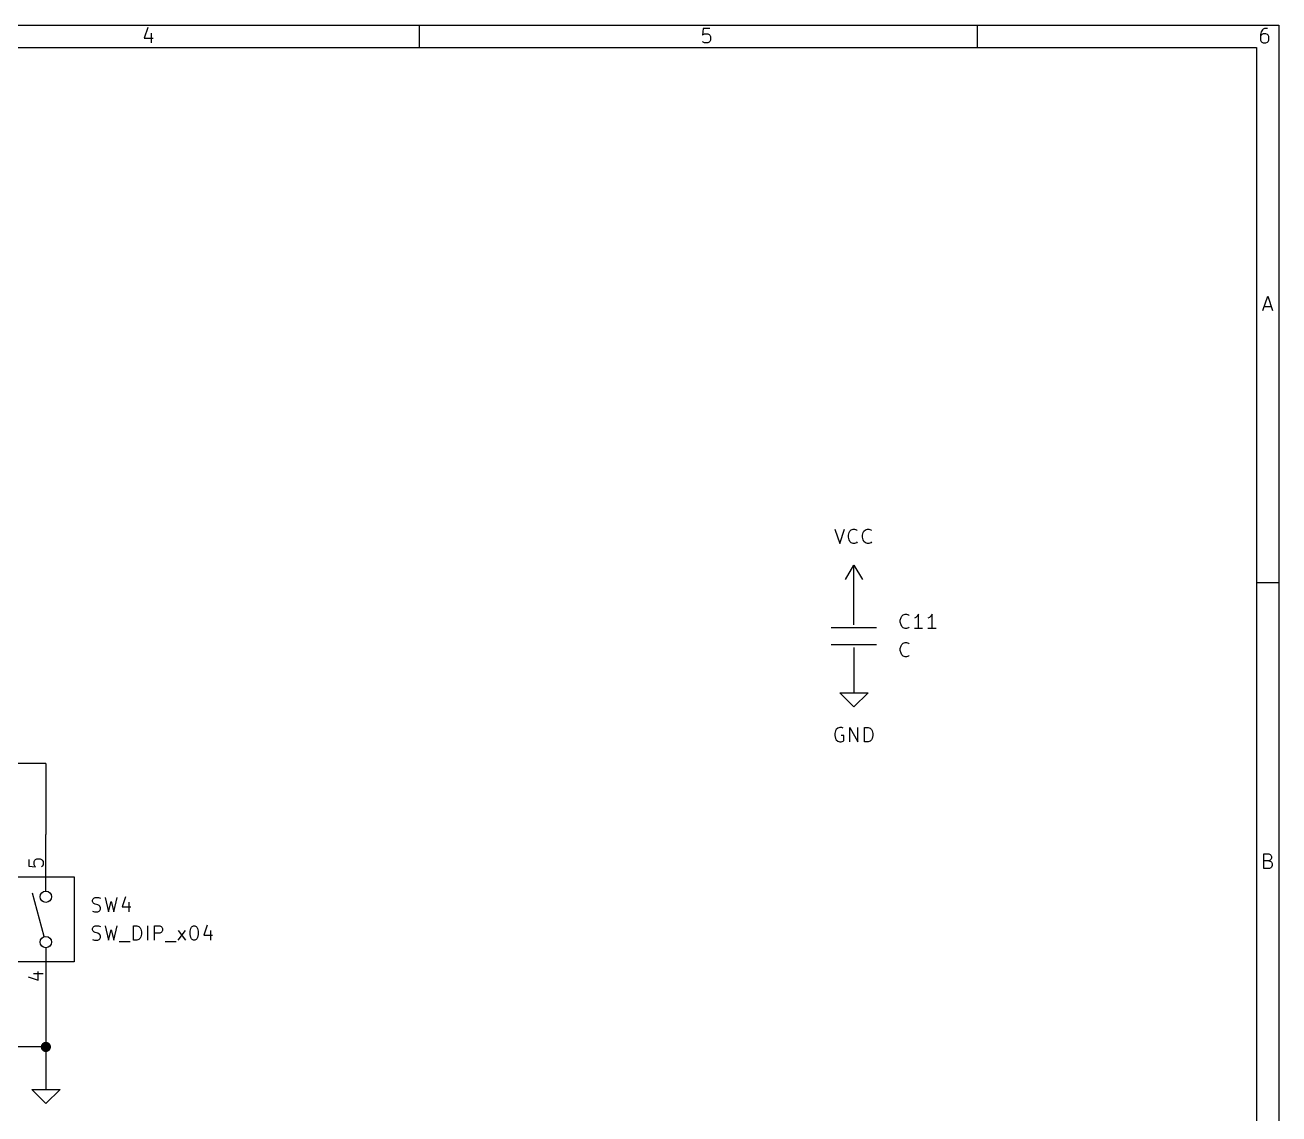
# Model space of a CAD drawing. Extents: x 0.4 to 11.3, y -7.9 to -0.4.
# Drawn here: x 6.877 to 11.299, y -4.236 to -0.394 of the extents above; entities that cross this region are included whole.
import ezdxf

# ---------------------------------------------------------------- set-up
doc = ezdxf.new("R2010")
doc.units = 0
doc.header["$MEASUREMENT"] = 0
for name, color, linetype in [('CYAN2', 4, 'CONTINUOUS'), ('GREEN3', 91, 'CONTINUOUS'), ('LYELLOW', 51, 'CONTINUOUS'), ('RED2', 1, 'CONTINUOUS'), ('RED3', 11, 'CONTINUOUS')]:
    doc.layers.add(name, color=color, linetype=linetype)

msp = doc.modelspace()

# ---------------------------------------------------------------- linework, layer by layer
at = {"layer": 'CYAN2', "linetype": 'CONTINUOUS'}
for p, q in [((9.7333, -2.1728), (9.75, -2.2228)), ((9.7333, -2.1728), (9.75, -2.2228)), ((9.75, -2.2228), (9.7667, -2.1728)), ((9.75, -2.2228), (9.7667, -2.1728)), ((9.781, -2.1942), (9.7833, -2.1847)), ((9.781, -2.1942), (9.7833, -2.1847)), ((9.781, -2.2014), (9.781, -2.1942)), ((9.781, -2.2014), (9.781, -2.1942)), ((9.7833, -2.2109), (9.781, -2.2014)), ((9.7833, -2.2109), (9.781, -2.2014)), ((9.7833, -2.1847), (9.7857, -2.1799)), ((9.7833, -2.1847), (9.7857, -2.1799)), ((9.7857, -2.2157), (9.7833, -2.2109)), ((9.7857, -2.2157), (9.7833, -2.2109)), ((9.7857, -2.1799), (9.7905, -2.1752)), ((9.7857, -2.1799), (9.7905, -2.1752)), ((9.7905, -2.1752), (9.7976, -2.1728)), ((9.7905, -2.1752), (9.7976, -2.1728)), ((9.7976, -2.1728), (9.8024, -2.1728)), ((9.7976, -2.1728), (9.8024, -2.1728)), ((9.8024, -2.1728), (9.8095, -2.1752)), ((9.8024, -2.1728), (9.8095, -2.1752)), ((9.8095, -2.1752), (9.8119, -2.1776)), ((9.8095, -2.1752), (9.8119, -2.1776)), ((9.831, -2.1942), (9.8333, -2.1847)), ((9.831, -2.1942), (9.8333, -2.1847)), ((9.831, -2.2014), (9.831, -2.1942)), ((9.831, -2.2014), (9.831, -2.1942)), ((9.8333, -2.2109), (9.831, -2.2014)), ((9.8333, -2.2109), (9.831, -2.2014)), ((9.8333, -2.1847), (9.8357, -2.1799)), ((9.8333, -2.1847), (9.8357, -2.1799)), ((9.8357, -2.2157), (9.8333, -2.2109)), ((9.8357, -2.2157), (9.8333, -2.2109)), ((9.8357, -2.1799), (9.8405, -2.1752)), ((9.8357, -2.1799), (9.8405, -2.1752)), ((9.8405, -2.1752), (9.8476, -2.1728)), ((9.8405, -2.1752), (9.8476, -2.1728)), ((9.8476, -2.1728), (9.8524, -2.1728)), ((9.8476, -2.1728), (9.8524, -2.1728)), ((9.8524, -2.1728), (9.8595, -2.1752)), ((9.8524, -2.1728), (9.8595, -2.1752)), ((9.8595, -2.1752), (9.8619, -2.1776)), ((9.8595, -2.1752), (9.8619, -2.1776)), ((9.7905, -2.2204), (9.7857, -2.2157)), ((9.7905, -2.2204), (9.7857, -2.2157)), ((9.7976, -2.2228), (9.7905, -2.2204)), ((9.7976, -2.2228), (9.7905, -2.2204)), ((9.8024, -2.2228), (9.7976, -2.2228)), ((9.8024, -2.2228), (9.7976, -2.2228)), ((9.8095, -2.2204), (9.8024, -2.2228)), ((9.8095, -2.2204), (9.8024, -2.2228)), ((9.8119, -2.218), (9.8095, -2.2204)), ((9.8119, -2.218), (9.8095, -2.2204)), ((9.8405, -2.2204), (9.8357, -2.2157)), ((9.8405, -2.2204), (9.8357, -2.2157)), ((9.8476, -2.2228), (9.8405, -2.2204)), ((9.8476, -2.2228), (9.8405, -2.2204)), ((9.8524, -2.2228), (9.8476, -2.2228)), ((9.8524, -2.2228), (9.8476, -2.2228)), ((9.8595, -2.2204), (9.8524, -2.2228)), ((9.8595, -2.2204), (9.8524, -2.2228)), ((9.8619, -2.218), (9.8595, -2.2204)), ((9.8619, -2.218), (9.8595, -2.2204)), ((9.9687, -2.4799), (9.9734, -2.4752)), ((9.9687, -2.4799), (9.9734, -2.4752)), ((9.9734, -2.4752), (9.9806, -2.4728)), ((9.9734, -2.4752), (9.9806, -2.4728)), ((9.9806, -2.4728), (9.9853, -2.4728)), ((9.9806, -2.4728), (9.9853, -2.4728)), ((9.9853, -2.4728), (9.9925, -2.4752)), ((9.9853, -2.4728), (9.9925, -2.4752)), ((9.9925, -2.4752), (9.9949, -2.4776)), ((9.9925, -2.4752), (9.9949, -2.4776)), ((10.0282, -2.4728), (10.0234, -2.4799)), ((10.0282, -2.4728), (10.0234, -2.4799)), ((10.0282, -2.5228), (10.0282, -2.4728)), ((10.0282, -2.5228), (10.0282, -2.4728)), ((10.0758, -2.4728), (10.071, -2.4799)), ((10.0758, -2.4728), (10.071, -2.4799)), ((10.0758, -2.5228), (10.0758, -2.4728)), ((10.0758, -2.5228), (10.0758, -2.4728)), ((9.9639, -2.4942), (9.9663, -2.4847)), ((9.9639, -2.4942), (9.9663, -2.4847)), ((9.9639, -2.5014), (9.9639, -2.4942)), ((9.9639, -2.5014), (9.9639, -2.4942)), ((9.9663, -2.5109), (9.9639, -2.5014)), ((9.9663, -2.5109), (9.9639, -2.5014)), ((9.9663, -2.4847), (9.9687, -2.4799)), ((9.9663, -2.4847), (9.9687, -2.4799)), ((9.9687, -2.5157), (9.9663, -2.5109)), ((9.9687, -2.5157), (9.9663, -2.5109)), ((9.9734, -2.5204), (9.9687, -2.5157)), ((9.9734, -2.5204), (9.9687, -2.5157)), ((9.9806, -2.5228), (9.9734, -2.5204)), ((9.9806, -2.5228), (9.9734, -2.5204)), ((9.9925, -2.5204), (9.9853, -2.5228)), ((9.9925, -2.5204), (9.9853, -2.5228)), ((9.9949, -2.518), (9.9925, -2.5204)), ((9.9949, -2.518), (9.9925, -2.5204)), ((10.0187, -2.4847), (10.0139, -2.4871)), ((10.0187, -2.4847), (10.0139, -2.4871)), ((10.0234, -2.4799), (10.0187, -2.4847)), ((10.0234, -2.4799), (10.0187, -2.4847)), ((10.0663, -2.4847), (10.0615, -2.4871)), ((10.0663, -2.4847), (10.0615, -2.4871)), ((10.071, -2.4799), (10.0663, -2.4847)), ((10.071, -2.4799), (10.0663, -2.4847)), ((9.9853, -2.5228), (9.9806, -2.5228)), ((9.9853, -2.5228), (9.9806, -2.5228)), ((10.0425, -2.5228), (10.0139, -2.5228)), ((10.0425, -2.5228), (10.0139, -2.5228)), ((10.0901, -2.5228), (10.0615, -2.5228)), ((10.0901, -2.5228), (10.0615, -2.5228)), ((9.9639, -2.5942), (9.9663, -2.5847)), ((9.9639, -2.5942), (9.9663, -2.5847)), ((9.9639, -2.6014), (9.9639, -2.5942)), ((9.9639, -2.6014), (9.9639, -2.5942)), ((9.9663, -2.6109), (9.9639, -2.6014)), ((9.9663, -2.6109), (9.9639, -2.6014)), ((9.9663, -2.5847), (9.9687, -2.5799)), ((9.9663, -2.5847), (9.9687, -2.5799)), ((9.9687, -2.5799), (9.9734, -2.5752)), ((9.9687, -2.5799), (9.9734, -2.5752)), ((9.9734, -2.5752), (9.9806, -2.5728)), ((9.9734, -2.5752), (9.9806, -2.5728)), ((9.9806, -2.5728), (9.9853, -2.5728)), ((9.9806, -2.5728), (9.9853, -2.5728)), ((9.9853, -2.5728), (9.9925, -2.5752)), ((9.9853, -2.5728), (9.9925, -2.5752)), ((9.9925, -2.5752), (9.9949, -2.5776)), ((9.9925, -2.5752), (9.9949, -2.5776)), ((9.9687, -2.6157), (9.9663, -2.6109)), ((9.9687, -2.6157), (9.9663, -2.6109)), ((9.9734, -2.6204), (9.9687, -2.6157)), ((9.9734, -2.6204), (9.9687, -2.6157)), ((9.9806, -2.6228), (9.9734, -2.6204)), ((9.9806, -2.6228), (9.9734, -2.6204)), ((9.9853, -2.6228), (9.9806, -2.6228)), ((9.9853, -2.6228), (9.9806, -2.6228)), ((9.9925, -2.6204), (9.9853, -2.6228)), ((9.9925, -2.6204), (9.9853, -2.6228)), ((9.9949, -2.618), (9.9925, -2.6204)), ((9.9949, -2.618), (9.9925, -2.6204)), ((9.75, -2.8728), (9.7429, -2.8752)), ((9.75, -2.8728), (9.7429, -2.8752)), ((9.7571, -2.8728), (9.75, -2.8728)), ((9.7571, -2.8728), (9.75, -2.8728)), ((9.7619, -2.8752), (9.7571, -2.8728)), ((9.7619, -2.8752), (9.7571, -2.8728)), ((9.7857, -2.9228), (9.7857, -2.8728)), ((9.7857, -2.8728), (9.8143, -2.9228)), ((9.7857, -2.9228), (9.7857, -2.8728)), ((9.7857, -2.8728), (9.8143, -2.9228)), ((9.8143, -2.9228), (9.8143, -2.8728)), ((9.8143, -2.9228), (9.8143, -2.8728)), ((9.8381, -2.9228), (9.8381, -2.8728)), ((9.8381, -2.8728), (9.85, -2.8728)), ((9.8381, -2.9228), (9.8381, -2.8728)), ((9.8381, -2.8728), (9.85, -2.8728)), ((9.85, -2.8728), (9.8571, -2.8752)), ((9.85, -2.8728), (9.8571, -2.8752)), ((9.7357, -2.8847), (9.7333, -2.8942)), ((9.7357, -2.8847), (9.7333, -2.8942)), ((9.7333, -2.8942), (9.7333, -2.9014)), ((9.7333, -2.8942), (9.7333, -2.9014)), ((9.7333, -2.9014), (9.7357, -2.9109)), ((9.7333, -2.9014), (9.7357, -2.9109)), ((9.7381, -2.8799), (9.7357, -2.8847)), ((9.7381, -2.8799), (9.7357, -2.8847)), ((9.7357, -2.9109), (9.7381, -2.9157)), ((9.7357, -2.9109), (9.7381, -2.9157)), ((9.7429, -2.8752), (9.7381, -2.8799)), ((9.7429, -2.8752), (9.7381, -2.8799)), ((9.7381, -2.9157), (9.7429, -2.9204)), ((9.7381, -2.9157), (9.7429, -2.9204)), ((9.7643, -2.9014), (9.7548, -2.9014)), ((9.7643, -2.9014), (9.7548, -2.9014)), ((9.7619, -2.9204), (9.7643, -2.918)), ((9.7619, -2.9204), (9.7643, -2.918)), ((9.7643, -2.918), (9.7643, -2.9014)), ((9.7643, -2.918), (9.7643, -2.9014)), ((9.8571, -2.8752), (9.8619, -2.8799)), ((9.8571, -2.8752), (9.8619, -2.8799)), ((9.8619, -2.9157), (9.8571, -2.9204)), ((9.8619, -2.9157), (9.8571, -2.9204)), ((9.8619, -2.8799), (9.8643, -2.8847)), ((9.8619, -2.8799), (9.8643, -2.8847)), ((9.8643, -2.9109), (9.8619, -2.9157)), ((9.8643, -2.9109), (9.8619, -2.9157)), ((9.8643, -2.8847), (9.8667, -2.8942)), ((9.8643, -2.8847), (9.8667, -2.8942)), ((9.8667, -2.9014), (9.8643, -2.9109)), ((9.8667, -2.9014), (9.8643, -2.9109)), ((9.8667, -2.8942), (9.8667, -2.9014)), ((9.8667, -2.8942), (9.8667, -2.9014)), ((9.7429, -2.9204), (9.75, -2.9228)), ((9.7429, -2.9204), (9.75, -2.9228)), ((9.75, -2.9228), (9.7548, -2.9228)), ((9.75, -2.9228), (9.7548, -2.9228)), ((9.7548, -2.9228), (9.7619, -2.9204)), ((9.7548, -2.9228), (9.7619, -2.9204)), ((9.85, -2.9228), (9.8381, -2.9228)), ((9.85, -2.9228), (9.8381, -2.9228)), ((9.8571, -2.9204), (9.85, -2.9228)), ((9.8571, -2.9204), (9.85, -2.9228)), ((7.1139, -3.4823), (7.1163, -3.4776)), ((7.1139, -3.4871), (7.1139, -3.4823)), ((7.1163, -3.4918), (7.1139, -3.4871)), ((7.1163, -3.4776), (7.1187, -3.4752)), ((7.1187, -3.4942), (7.1163, -3.4918)), ((7.1187, -3.4752), (7.1234, -3.4728)), ((7.1234, -3.4728), (7.1353, -3.4728)), ((7.1353, -3.4728), (7.1425, -3.4752)), ((7.1591, -3.4728), (7.171, -3.5228)), ((7.171, -3.5228), (7.1806, -3.4871)), ((7.1806, -3.4871), (7.1901, -3.5228)), ((7.1901, -3.5228), (7.202, -3.4728)), ((7.2306, -3.4704), (7.2187, -3.5061)), ((7.2425, -3.4895), (7.2425, -3.5228)), ((7.1139, -3.5204), (7.121, -3.5228)), ((7.1234, -3.4966), (7.1187, -3.4942)), ((7.121, -3.5228), (7.1329, -3.5228)), ((7.1329, -3.499), (7.1234, -3.4966)), ((7.1377, -3.5014), (7.1329, -3.499)), ((7.1329, -3.5228), (7.1377, -3.5204)), ((7.1401, -3.5037), (7.1377, -3.5014)), ((7.1377, -3.5204), (7.1401, -3.518)), ((7.1425, -3.5085), (7.1401, -3.5037)), ((7.1401, -3.518), (7.1425, -3.5133)), ((7.1425, -3.5133), (7.1425, -3.5085)), ((7.2187, -3.5061), (7.2496, -3.5061)), ((7.1139, -3.5823), (7.1163, -3.5776)), ((7.1139, -3.5871), (7.1139, -3.5823)), ((7.1163, -3.5776), (7.1187, -3.5752)), ((7.1187, -3.5752), (7.1234, -3.5728)), ((7.1234, -3.5728), (7.1353, -3.5728)), ((7.1353, -3.5728), (7.1425, -3.5752)), ((7.1591, -3.5728), (7.171, -3.6228)), ((7.1901, -3.6228), (7.202, -3.5728)), ((7.2591, -3.6228), (7.2591, -3.5728)), ((7.2591, -3.5728), (7.271, -3.5728)), ((7.271, -3.5728), (7.2782, -3.5752)), ((7.2782, -3.5752), (7.2829, -3.5799)), ((7.2829, -3.5799), (7.2853, -3.5847)), ((7.3091, -3.6228), (7.3091, -3.5728)), ((7.3329, -3.6228), (7.3329, -3.5728)), ((7.3329, -3.5728), (7.352, -3.5728)), ((7.352, -3.5728), (7.3568, -3.5752)), ((7.3568, -3.5752), (7.3591, -3.5776)), ((7.3591, -3.5776), (7.3615, -3.5823)), ((7.3615, -3.5823), (7.3615, -3.5895)), ((7.4591, -3.5918), (7.4615, -3.5823)), ((7.4615, -3.5823), (7.4639, -3.5776)), ((7.4639, -3.5776), (7.4663, -3.5752)), ((7.4663, -3.5752), (7.471, -3.5728)), ((7.471, -3.5728), (7.4758, -3.5728)), ((7.4758, -3.5728), (7.4806, -3.5752)), ((7.4806, -3.5752), (7.4829, -3.5776)), ((7.4829, -3.5776), (7.4853, -3.5823)), ((7.4853, -3.5823), (7.4877, -3.5918)), ((7.5187, -3.5704), (7.5068, -3.6061)), ((7.1163, -3.5918), (7.1139, -3.5871)), ((7.1139, -3.6204), (7.121, -3.6228)), ((7.1187, -3.5942), (7.1163, -3.5918)), ((7.1234, -3.5966), (7.1187, -3.5942)), ((7.121, -3.6228), (7.1329, -3.6228)), ((7.1329, -3.599), (7.1234, -3.5966)), ((7.1377, -3.6014), (7.1329, -3.599)), ((7.1329, -3.6228), (7.1377, -3.6204)), ((7.1401, -3.6037), (7.1377, -3.6014)), ((7.1377, -3.6204), (7.1401, -3.618)), ((7.1425, -3.6085), (7.1401, -3.6037)), ((7.1401, -3.618), (7.1425, -3.6133)), ((7.1425, -3.6133), (7.1425, -3.6085)), ((7.171, -3.6228), (7.1806, -3.5871)), ((7.1806, -3.5871), (7.1901, -3.6228)), ((7.271, -3.6228), (7.2591, -3.6228)), ((7.2782, -3.6204), (7.271, -3.6228)), ((7.2829, -3.6157), (7.2782, -3.6204)), ((7.2853, -3.6109), (7.2829, -3.6157)), ((7.2853, -3.5847), (7.2877, -3.5942)), ((7.2877, -3.6014), (7.2853, -3.6109)), ((7.2877, -3.5942), (7.2877, -3.6014)), ((7.352, -3.599), (7.3329, -3.599)), ((7.3568, -3.5966), (7.352, -3.599)), ((7.3591, -3.5942), (7.3568, -3.5966)), ((7.3615, -3.5895), (7.3591, -3.5942)), ((7.4163, -3.6228), (7.4425, -3.5895)), ((7.4163, -3.5895), (7.4425, -3.6228)), ((7.4591, -3.6037), (7.4591, -3.5918)), ((7.4615, -3.6133), (7.4591, -3.6037)), ((7.4639, -3.618), (7.4615, -3.6133)), ((7.4663, -3.6204), (7.4639, -3.618)), ((7.471, -3.6228), (7.4663, -3.6204)), ((7.4758, -3.6228), (7.471, -3.6228)), ((7.4806, -3.6204), (7.4758, -3.6228)), ((7.4829, -3.618), (7.4806, -3.6204)), ((7.4853, -3.6133), (7.4829, -3.618)), ((7.4877, -3.6037), (7.4853, -3.6133)), ((7.4877, -3.5918), (7.4877, -3.6037)), ((7.5068, -3.6061), (7.5377, -3.6061)), ((7.5306, -3.5895), (7.5306, -3.6228)), ((7.2091, -3.6276), (7.2472, -3.6276)), ((7.371, -3.6276), (7.4091, -3.6276))]:
    msp.add_line(p, q, dxfattribs=at)
at = {"layer": 'GREEN3', "linetype": 'CONTINUOUS'}
for p, q in [((6.95, -3), (5.4, -3)), ((6.95, -3), (6.95, -3.25)), ((6.95, -3.85), (6.95, -4)), ((6.95, -4), (6.85, -4)), ((6.95, -4), (6.95, -4.1))]:
    msp.add_line(p, q, dxfattribs=at)
at = {"layer": 'GREEN3', "const_width": 0.018}
msp.add_lwpolyline([(6.941, -4, 1), (6.959, -4, 1)], format="xyb", close=True, dxfattribs=at)
at = {"layer": 'LYELLOW', "linetype": 'CONTINUOUS'}
for p, q in [((6.55, -3.4), (7.05, -3.4)), ((7.05, -3.4), (7.05, -3.7)), ((7.05, -3.7), (6.55, -3.7))]:
    msp.add_line(p, q, dxfattribs=at)
at = {"layer": 'RED2', "linetype": 'CONTINUOUS'}
for p, q in [((0.3937, -0.3937), (11.2993, -0.3937)), ((8.2677, -0.4724), (8.2677, -0.3937)), ((10.2362, -0.4724), (10.2362, -0.3937)), ((11.2993, -0.3937), (11.2993, -7.8743)), ((7.3093, -0.4028), (7.2971, -0.4394)), ((7.2971, -0.4394), (7.3288, -0.4394)), ((7.3215, -0.4223), (7.3215, -0.4564)), ((9.268, -0.4053), (9.2656, -0.4296)), ((9.2656, -0.4296), (9.268, -0.4272)), ((9.2924, -0.4053), (9.268, -0.4053)), ((9.268, -0.4272), (9.2729, -0.4248)), ((9.2729, -0.4248), (9.2851, -0.4248)), ((9.2851, -0.4248), (9.29, -0.4272)), ((9.29, -0.4272), (9.2924, -0.4296)), ((9.2924, -0.4296), (9.2948, -0.4345)), ((9.2948, -0.4345), (9.2948, -0.4467)), ((11.2365, -0.4174), (11.2341, -0.4272)), ((11.2341, -0.4272), (11.2341, -0.4467)), ((11.2365, -0.4296), (11.2341, -0.4345)), ((11.2414, -0.4101), (11.2365, -0.4174)), ((11.239, -0.4272), (11.2365, -0.4296)), ((11.2439, -0.4248), (11.239, -0.4272)), ((11.2439, -0.4077), (11.2414, -0.4101)), ((11.2487, -0.4053), (11.2439, -0.4077)), ((11.2536, -0.4248), (11.2439, -0.4248)), ((11.2585, -0.4053), (11.2487, -0.4053)), ((11.2585, -0.4272), (11.2536, -0.4248)), ((11.2609, -0.4296), (11.2585, -0.4272)), ((11.2633, -0.4345), (11.2609, -0.4296)), ((11.2633, -0.4467), (11.2633, -0.4345)), ((0.4724, -0.4724), (11.2206, -0.4724)), ((9.268, -0.454), (9.2656, -0.4516)), ((9.2729, -0.4564), (9.268, -0.454)), ((9.2851, -0.4564), (9.2729, -0.4564)), ((9.29, -0.454), (9.2851, -0.4564)), ((9.2924, -0.4516), (9.29, -0.454)), ((9.2948, -0.4467), (9.2924, -0.4516)), ((11.2206, -0.4724), (11.2206, -7.7956)), ((11.2341, -0.4467), (11.2365, -0.4516)), ((11.2365, -0.4516), (11.239, -0.454)), ((11.239, -0.454), (11.2439, -0.4564)), ((11.2439, -0.4564), (11.2536, -0.4564)), ((11.2536, -0.4564), (11.2585, -0.454)), ((11.2585, -0.454), (11.2609, -0.4516)), ((11.2609, -0.4516), (11.2633, -0.4467)), ((11.2429, -1.4013), (11.2599, -1.3501)), ((11.2599, -1.3501), (11.277, -1.4013)), ((11.2477, -1.3867), (11.2721, -1.3867)), ((9.77, -2.35), (9.8, -2.3)), ((9.8, -2.3), (9.83, -2.35)), ((9.8, -2.4), (9.8, -2.3)), ((11.2993, -2.3622), (11.2206, -2.3622)), ((9.8, -2.51), (9.8, -2.4)), ((9.8, -2.51), (9.8, -2.4)), ((9.72, -2.52), (9.88, -2.52)), ((9.72, -2.58), (9.88, -2.58)), ((9.8, -2.59), (9.8, -2.7)), ((9.8, -2.59), (9.8, -2.7)), ((9.8, -2.7), (9.8, -2.75)), ((9.8, -2.8), (9.75, -2.75)), ((9.75, -2.75), (9.8, -2.75)), ((9.8, -2.75), (9.85, -2.75)), ((9.85, -2.75), (9.8, -2.8)), ((6.95, -3.45), (6.95, -3.25)), ((11.2465, -3.3698), (11.2465, -3.3186)), ((11.2465, -3.3186), (11.2636, -3.3186)), ((11.2636, -3.343), (11.2465, -3.343)), ((11.2636, -3.3186), (11.2685, -3.3211)), ((11.2685, -3.3406), (11.2636, -3.343)), ((11.2636, -3.343), (11.2709, -3.3455)), ((11.2685, -3.3211), (11.2709, -3.3235)), ((11.2709, -3.3381), (11.2685, -3.3406)), ((11.2709, -3.3235), (11.2733, -3.3284)), ((11.2733, -3.3333), (11.2709, -3.3381)), ((11.2709, -3.3455), (11.2733, -3.3479)), ((11.2733, -3.3284), (11.2733, -3.3333)), ((11.2733, -3.3479), (11.2758, -3.3528)), ((11.2758, -3.3601), (11.2733, -3.365)), ((11.2758, -3.3528), (11.2758, -3.3601)), ((6.55, -3.4), (7.05, -3.4)), ((7.05, -3.4), (7.05, -3.7)), ((11.266, -3.3698), (11.2465, -3.3698)), ((11.2709, -3.3674), (11.266, -3.3698)), ((11.2733, -3.365), (11.2709, -3.3674)), ((6.944, -3.61), (6.903, -3.457)), ((6.95, -3.65), (6.95, -3.85)), ((7.05, -3.7), (6.55, -3.7)), ((6.95, -4.1), (6.95, -4.15)), ((6.95, -4.2), (6.9, -4.15)), ((6.9, -4.15), (6.95, -4.15)), ((6.95, -4.15), (7, -4.15)), ((7, -4.15), (6.95, -4.2))]:
    msp.add_line(p, q, dxfattribs=at)
at = {"layer": 'RED2'}
for centre in [(6.95, -3.47), (6.95, -3.63)]:
    msp.add_circle(centre, 0.02, dxfattribs=at)
at = {"layer": 'RED3', "linetype": 'CONTINUOUS'}
for p, q in [((6.8899, -3.3381), (6.8899, -3.3619)), ((6.9089, -3.3452), (6.9113, -3.3405)), ((6.9089, -3.3571), (6.9089, -3.3452)), ((6.9113, -3.3619), (6.9089, -3.3571)), ((6.9113, -3.3405), (6.9137, -3.3381)), ((6.9137, -3.3381), (6.9184, -3.3357)), ((6.9184, -3.3357), (6.9304, -3.3357)), ((6.9304, -3.3357), (6.9351, -3.3381)), ((6.9351, -3.3381), (6.9375, -3.3405)), ((6.9375, -3.3405), (6.9399, -3.3452)), ((6.9399, -3.3571), (6.9375, -3.3619)), ((6.9399, -3.3452), (6.9399, -3.3571)), ((6.8899, -3.3619), (6.9137, -3.3643)), ((6.9137, -3.3643), (6.9113, -3.3619)), ((6.9375, -3.3619), (6.9351, -3.3643)), ((6.8875, -3.7524), (6.9232, -3.7643)), ((6.9065, -3.7405), (6.9399, -3.7405)), ((6.9232, -3.7643), (6.9232, -3.7333))]:
    msp.add_line(p, q, dxfattribs=at)

doc.saveas('drawing.dxf')
